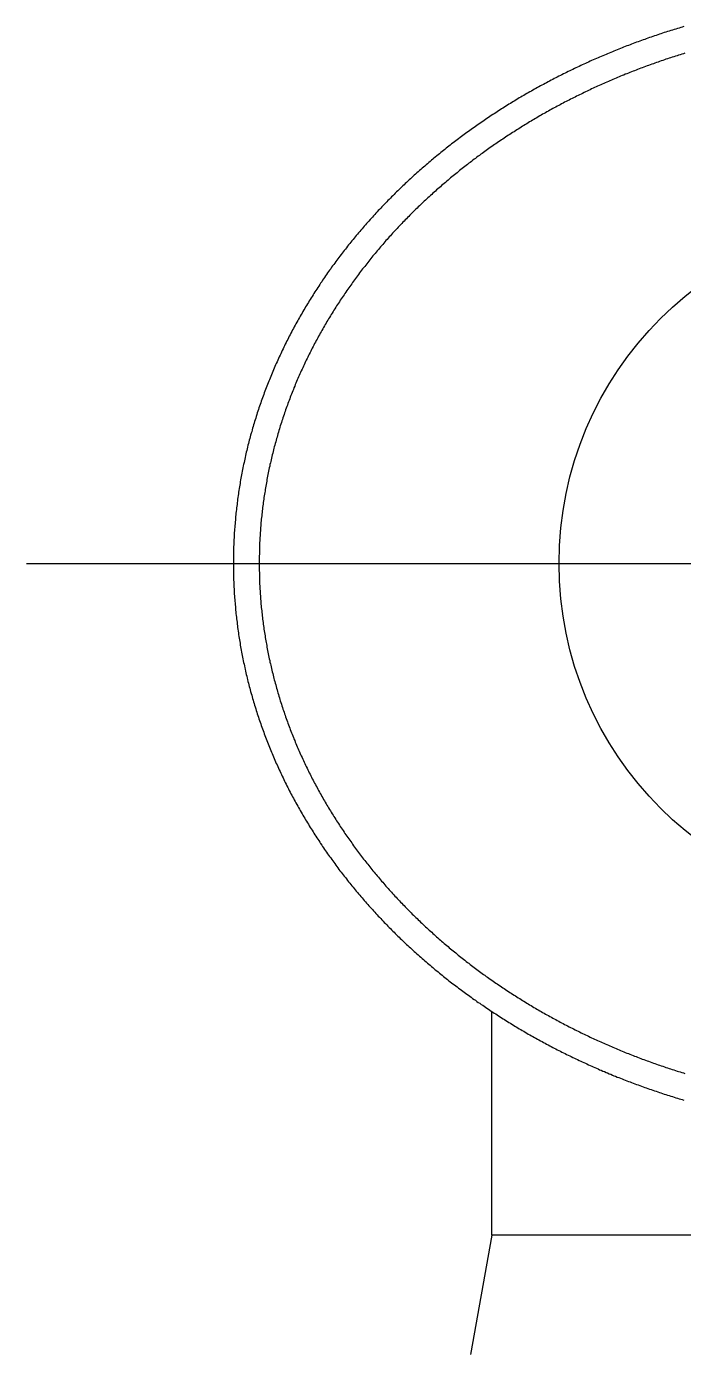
# Model space of a CAD drawing. Extents: x -31.1 to 47.7, y -41.1 to 7.6.
# Drawn here: x 30.67 to 37.02, y -7.65 to 5.19 of the extents above; entities that cross this region are included whole.
import ezdxf

# ---------------------------------------------------------------- set-up
doc = ezdxf.new("R2010")
doc.units = 0
doc.linetypes.add('CENTER', pattern=[50.8, 31.75, -6.35, 6.35, -6.35])
doc.layers.get('0').update_dxf_attribs({"linetype": 'CONTINUOUS'})
doc.layers.add('CENTER', color=1, linetype='CENTER')

msp = doc.modelspace()

# ---------------------------------------------------------------- linework, layer by layer
at = {"color": 7, "linetype": 'CONTINUOUS'}
for p, q in [((35.168, -6.5), (35.168, -4.335)), ((35.168, -6.5), (34.962, -7.653)), ((43.168, -6.5), (35.168, -6.5))]:
    msp.add_line(p, q, dxfattribs=at)
at = {"color": 7}
for points in [[(37.026, 5.193, 0), (37.01, 5.188, 0), (36.994, 5.184, 0), (36.978, 5.179, 0), (36.962, 5.174, 0), (36.947, 5.169, 0), (36.931, 5.164, 0), (36.915, 5.159, 0), (36.899, 5.154, 0), (36.883, 5.149, 0), (36.867, 5.144, 0), (36.851, 5.139, 0), (36.835, 5.134, 0), (36.819, 5.129, 0), (36.803, 5.123, 0), (36.788, 5.118, 0), (36.772, 5.113, 0), (36.756, 5.107, 0), (36.74, 5.102, 0), (36.724, 5.097, 0), (36.709, 5.091, 0), (36.693, 5.086, 0), (36.677, 5.08, 0), (36.661, 5.075, 0), (36.646, 5.069, 0), (36.63, 5.064, 0), (36.614, 5.058, 0), (36.599, 5.052, 0), (36.583, 5.046, 0), (36.567, 5.041, 0), (36.551, 5.035, 0), (36.536, 5.029, 0), (36.52, 5.023, 0), (36.505, 5.017, 0), (36.489, 5.011, 0), (36.473, 5.005, 0), (36.458, 4.999, 0), (36.442, 4.993, 0), (36.427, 4.987, 0), (36.411, 4.981, 0), (36.395, 4.975, 0), (36.38, 4.969, 0), (36.364, 4.962, 0), (36.349, 4.956, 0), (36.334, 4.95, 0), (36.318, 4.943, 0), (36.303, 4.937, 0), (36.287, 4.93, 0), (36.272, 4.924, 0), (36.256, 4.917, 0), (36.241, 4.911, 0), (36.225, 4.904, 0), (36.21, 4.898, 0), (36.195, 4.891, 0), (36.179, 4.884, 0), (36.164, 4.878, 0), (36.149, 4.871, 0), (36.133, 4.864, 0), (36.118, 4.857, 0), (36.103, 4.85, 0), (36.088, 4.843, 0), (36.072, 4.836, 0), (36.057, 4.829, 0), (36.042, 4.822, 0), (36.027, 4.815, 0), (36.012, 4.808, 0), (35.996, 4.801, 0), (35.981, 4.794, 0), (35.966, 4.787, 0), (35.951, 4.779, 0), (35.936, 4.772, 0), (35.921, 4.765, 0), (35.906, 4.757, 0), (35.891, 4.75, 0), (35.876, 4.742, 0), (35.861, 4.735, 0), (35.846, 4.727, 0), (35.831, 4.72, 0), (35.816, 4.712, 0), (35.801, 4.705, 0), (35.786, 4.697, 0), (35.771, 4.689, 0), (35.756, 4.682, 0), (35.741, 4.674, 0), (35.726, 4.666, 0), (35.712, 4.658, 0), (35.697, 4.65, 0), (35.682, 4.642, 0), (35.667, 4.634, 0), (35.652, 4.626, 0), (35.638, 4.618, 0), (35.623, 4.61, 0), (35.608, 4.602, 0), (35.593, 4.594, 0), (35.579, 4.586, 0), (35.564, 4.577, 0), (35.55, 4.569, 0), (35.535, 4.561, 0), (35.52, 4.552, 0), (35.506, 4.544, 0), (35.491, 4.536, 0), (35.477, 4.527, 0), (35.462, 4.519, 0), (35.448, 4.51, 0), (35.433, 4.502, 0), (35.419, 4.493, 0), (35.404, 4.484, 0), (35.39, 4.476, 0), (35.376, 4.467, 0), (35.361, 4.458, 0), (35.347, 4.449, 0), (35.333, 4.441, 0), (35.318, 4.432, 0), (35.304, 4.423, 0), (35.29, 4.414, 0), (35.275, 4.405, 0), (35.261, 4.396, 0), (35.247, 4.387, 0), (35.233, 4.378, 0), (35.219, 4.369, 0), (35.205, 4.359, 0), (35.191, 4.35, 0), (35.176, 4.341, 0), (35.162, 4.332, 0), (35.148, 4.322, 0), (35.134, 4.313, 0), (35.12, 4.304, 0), (35.106, 4.294, 0), (35.093, 4.285, 0), (35.079, 4.275, 0), (35.065, 4.266, 0), (35.051, 4.256, 0), (35.037, 4.247, 0), (35.023, 4.237, 0), (35.01, 4.227, 0), (34.996, 4.218, 0), (34.982, 4.208, 0), (34.968, 4.198, 0), (34.955, 4.188, 0), (34.941, 4.178, 0), (34.927, 4.169, 0), (34.914, 4.159, 0), (34.9, 4.149, 0), (34.887, 4.139, 0), (34.873, 4.129, 0), (34.86, 4.119, 0), (34.846, 4.108, 0), (34.833, 4.098, 0), (34.819, 4.088, 0), (34.806, 4.078, 0), (34.793, 4.068, 0), (34.779, 4.057, 0), (34.766, 4.047, 0), (34.753, 4.037, 0), (34.739, 4.026, 0), (34.726, 4.016, 0), (34.713, 4.005, 0), (34.7, 3.995, 0), (34.687, 3.984, 0), (34.674, 3.974, 0), (34.66, 3.963, 0), (34.648, 3.952, 0), (34.635, 3.942, 0), (34.621, 3.931, 0), (34.608, 3.92, 0), (34.596, 3.909, 0), (34.583, 3.899, 0), (34.57, 3.888, 0), (34.557, 3.877, 0), (34.544, 3.866, 0), (34.531, 3.855, 0), (34.519, 3.844, 0), (34.506, 3.833, 0), (34.493, 3.822, 0), (34.481, 3.811, 0), (34.468, 3.799, 0), (34.455, 3.788, 0), (34.443, 3.777, 0), (34.43, 3.766, 0), (34.418, 3.755, 0), (34.405, 3.743, 0), (34.393, 3.732, 0), (34.38, 3.72, 0), (34.368, 3.709, 0), (34.356, 3.698, 0), (34.343, 3.686, 0), (34.331, 3.675, 0), (34.319, 3.663, 0), (34.307, 3.651, 0), (34.294, 3.64, 0), (34.282, 3.628, 0), (34.27, 3.616, 0), (34.258, 3.605, 0), (34.246, 3.593, 0), (34.234, 3.581, 0), (34.222, 3.569, 0), (34.21, 3.557, 0), (34.198, 3.545, 0), (34.186, 3.533, 0), (34.175, 3.521, 0), (34.163, 3.509, 0), (34.151, 3.497, 0), (34.139, 3.485, 0), (34.127, 3.473, 0), (34.116, 3.461, 0), (34.104, 3.449, 0), (34.093, 3.436, 0), (34.081, 3.424, 0), (34.069, 3.412, 0), (34.058, 3.4, 0), (34.047, 3.387, 0), (34.035, 3.375, 0), (34.024, 3.362, 0), (34.012, 3.35, 0), (34.001, 3.337, 0), (33.99, 3.325, 0), (33.978, 3.312, 0), (33.967, 3.3, 0), (33.956, 3.287, 0), (33.945, 3.274, 0), (33.934, 3.262, 0), (33.923, 3.249, 0), (33.912, 3.236, 0), (33.901, 3.223, 0), (33.89, 3.21, 0), (33.879, 3.197, 0), (33.868, 3.184, 0), (33.857, 3.172, 0), (33.846, 3.159, 0), (33.836, 3.146, 0), (33.825, 3.132, 0), (33.814, 3.119, 0), (33.803, 3.106, 0), (33.793, 3.093, 0), (33.782, 3.08, 0), (33.772, 3.067, 0), (33.761, 3.053, 0), (33.751, 3.04, 0), (33.74, 3.027, 0), (33.73, 3.013, 0), (33.72, 3, 0), (33.709, 2.987, 0), (33.699, 2.973, 0), (33.689, 2.96, 0), (33.679, 2.946, 0), (33.669, 2.932, 0), (33.658, 2.919, 0), (33.648, 2.905, 0), (33.638, 2.892, 0), (33.628, 2.878, 0), (33.618, 2.864, 0), (33.609, 2.85, 0), (33.599, 2.837, 0), (33.589, 2.823, 0), (33.579, 2.809, 0), (33.569, 2.795, 0), (33.56, 2.781, 0), (33.55, 2.767, 0), (33.541, 2.753, 0), (33.531, 2.739, 0), (33.522, 2.725, 0), (33.512, 2.711, 0), (33.503, 2.697, 0), (33.493, 2.683, 0), (33.484, 2.668, 0), (33.475, 2.654, 0), (33.465, 2.64, 0), (33.456, 2.626, 0), (33.447, 2.611, 0), (33.438, 2.597, 0), (33.429, 2.582, 0), (33.42, 2.568, 0), (33.411, 2.554, 0), (33.402, 2.539, 0), (33.393, 2.525, 0), (33.384, 2.51, 0), (33.375, 2.495, 0), (33.366, 2.481, 0), (33.358, 2.466, 0), (33.349, 2.452, 0), (33.34, 2.437, 0), (33.332, 2.422, 0), (33.323, 2.407, 0), (33.315, 2.393, 0), (33.306, 2.378, 0), (33.298, 2.363, 0), (33.29, 2.348, 0), (33.281, 2.333, 0), (33.273, 2.318, 0), (33.265, 2.303, 0), (33.257, 2.288, 0), (33.249, 2.273, 0), (33.241, 2.258, 0), (33.233, 2.243, 0), (33.225, 2.228, 0), (33.217, 2.212, 0), (33.209, 2.197, 0), (33.201, 2.182, 0), (33.193, 2.167, 0), (33.186, 2.152, 0), (33.178, 2.136, 0), (33.17, 2.121, 0), (33.163, 2.106, 0), (33.155, 2.09, 0), (33.148, 2.075, 0), (33.141, 2.059, 0), (33.133, 2.044, 0), (33.126, 2.028, 0), (33.119, 2.013, 0), (33.111, 1.997, 0), (33.104, 1.982, 0), (33.097, 1.966, 0), (33.09, 1.95, 0), (33.083, 1.935, 0), (33.076, 1.919, 0), (33.069, 1.903, 0), (33.063, 1.888, 0), (33.056, 1.872, 0), (33.049, 1.856, 0), (33.042, 1.84, 0), (33.036, 1.825, 0), (33.029, 1.809, 0), (33.023, 1.793, 0), (33.016, 1.777, 0), (33.01, 1.761, 0), (33.004, 1.745, 0), (32.997, 1.729, 0), (32.991, 1.713, 0), (32.985, 1.697, 0), (32.979, 1.681, 0), (32.973, 1.665, 0), (32.967, 1.649, 0), (32.961, 1.633, 0), (32.955, 1.617, 0), (32.949, 1.601, 0), (32.943, 1.585, 0), (32.938, 1.569, 0), (32.932, 1.552, 0), (32.926, 1.536, 0), (32.921, 1.52, 0), (32.915, 1.504, 0), (32.91, 1.487, 0), (32.904, 1.471, 0), (32.899, 1.455, 0), (32.894, 1.439, 0), (32.889, 1.422, 0), (32.884, 1.406, 0), (32.879, 1.389, 0), (32.873, 1.373, 0), (32.868, 1.357, 0), (32.864, 1.34, 0), (32.859, 1.324, 0), (32.854, 1.307, 0), (32.849, 1.291, 0), (32.845, 1.274, 0), (32.84, 1.258, 0), (32.835, 1.241, 0), (32.831, 1.225, 0), (32.826, 1.208, 0), (32.822, 1.192, 0), (32.818, 1.175, 0), (32.813, 1.159, 0), (32.809, 1.142, 0), (32.805, 1.125, 0), (32.801, 1.109, 0), (32.797, 1.092, 0), (32.793, 1.075, 0), (32.789, 1.059, 0), (32.785, 1.042, 0), (32.782, 1.025, 0), (32.778, 1.009, 0), (32.774, 0.992, 0), (32.771, 0.975, 0), (32.767, 0.958, 0), (32.764, 0.942, 0), (32.76, 0.925, 0), (32.757, 0.908, 0), (32.754, 0.891, 0), (32.75, 0.874, 0), (32.747, 0.858, 0), (32.744, 0.841, 0), (32.741, 0.824, 0), (32.738, 0.807, 0), (32.735, 0.79, 0), (32.732, 0.773, 0), (32.73, 0.757, 0), (32.727, 0.74, 0), (32.724, 0.723, 0), (32.721, 0.706, 0), (32.719, 0.689, 0), (32.716, 0.672, 0), (32.714, 0.655, 0), (32.712, 0.638, 0), (32.709, 0.621, 0), (32.707, 0.604, 0), (32.705, 0.587, 0), (32.703, 0.57, 0), (32.701, 0.554, 0), (32.699, 0.537, 0), (32.697, 0.52, 0), (32.695, 0.503, 0), (32.693, 0.486, 0), (32.691, 0.469, 0), (32.69, 0.452, 0), (32.688, 0.435, 0), (32.687, 0.418, 0), (32.685, 0.401, 0), (32.684, 0.384, 0), (32.682, 0.367, 0), (32.681, 0.35, 0), (32.68, 0.332, 0), (32.678, 0.315, 0), (32.677, 0.298, 0), (32.676, 0.281, 0), (32.675, 0.264, 0), (32.674, 0.247, 0), (32.673, 0.23, 0), (32.672, 0.213, 0), (32.672, 0.196, 0), (32.671, 0.179, 0), (32.67, 0.162, 0), (32.67, 0.145, 0), (32.669, 0.128, 0), (32.669, 0.111, 0), (32.669, 0.094, 0), (32.668, 0.077, 0), (32.668, 0.06, 0), (32.668, 0.043, 0), (32.668, 0.026, 0), (32.668, 0.009, 0), (32.668, -0.009, 0), (32.668, -0.026, 0), (32.668, -0.043, 0), (32.668, -0.06, 0), (32.668, -0.077, 0), (32.669, -0.094, 0), (32.669, -0.111, 0), (32.669, -0.128, 0), (32.67, -0.145, 0), (32.67, -0.162, 0), (32.671, -0.179, 0), (32.672, -0.196, 0), (32.673, -0.213, 0), (32.673, -0.23, 0), (32.674, -0.247, 0), (32.675, -0.264, 0), (32.676, -0.281, 0), (32.677, -0.298, 0), (32.678, -0.315, 0), (32.68, -0.333, 0), (32.681, -0.35, 0), (32.682, -0.367, 0), (32.684, -0.384, 0), (32.685, -0.401, 0), (32.687, -0.418, 0), (32.688, -0.435, 0), (32.69, -0.452, 0), (32.691, -0.469, 0), (32.693, -0.486, 0), (32.695, -0.503, 0), (32.697, -0.52, 0), (32.699, -0.537, 0), (32.701, -0.554, 0), (32.703, -0.57, 0), (32.705, -0.587, 0), (32.707, -0.604, 0), (32.709, -0.621, 0), (32.712, -0.638, 0), (32.714, -0.655, 0), (32.716, -0.672, 0), (32.719, -0.689, 0), (32.721, -0.706, 0), (32.724, -0.723, 0), (32.727, -0.74, 0), (32.73, -0.757, 0), (32.732, -0.773, 0), (32.735, -0.79, 0), (32.738, -0.807, 0), (32.741, -0.824, 0), (32.744, -0.841, 0), (32.747, -0.858, 0), (32.75, -0.874, 0), (32.754, -0.891, 0), (32.757, -0.908, 0), (32.76, -0.925, 0), (32.764, -0.942, 0), (32.767, -0.958, 0), (32.771, -0.975, 0), (32.774, -0.992, 0), (32.778, -1.009, 0), (32.782, -1.025, 0), (32.785, -1.042, 0), (32.789, -1.059, 0), (32.793, -1.075, 0), (32.797, -1.092, 0), (32.801, -1.109, 0), (32.805, -1.125, 0), (32.809, -1.142, 0), (32.813, -1.159, 0), (32.818, -1.175, 0), (32.822, -1.192, 0), (32.827, -1.208, 0), (32.831, -1.225, 0), (32.835, -1.241, 0), (32.84, -1.258, 0), (32.845, -1.274, 0), (32.849, -1.291, 0), (32.854, -1.307, 0), (32.859, -1.324, 0), (32.864, -1.34, 0), (32.869, -1.357, 0), (32.873, -1.373, 0), (32.879, -1.389, 0), (32.884, -1.406, 0), (32.889, -1.422, 0), (32.894, -1.439, 0), (32.899, -1.455, 0), (32.905, -1.471, 0), (32.91, -1.487, 0), (32.915, -1.504, 0), (32.921, -1.52, 0), (32.926, -1.536, 0), (32.932, -1.552, 0), (32.938, -1.569, 0), (32.943, -1.585, 0), (32.949, -1.601, 0), (32.955, -1.617, 0), (32.961, -1.633, 0), (32.967, -1.649, 0), (32.973, -1.665, 0), (32.979, -1.681, 0), (32.985, -1.697, 0), (32.991, -1.713, 0), (32.997, -1.729, 0), (33.004, -1.745, 0), (33.01, -1.761, 0), (33.016, -1.777, 0), (33.023, -1.793, 0), (33.029, -1.809, 0), (33.036, -1.825, 0), (33.042, -1.84, 0), (33.049, -1.856, 0), (33.056, -1.872, 0), (33.063, -1.888, 0), (33.069, -1.903, 0), (33.076, -1.919, 0), (33.083, -1.935, 0), (33.09, -1.95, 0), (33.097, -1.966, 0), (33.104, -1.982, 0), (33.111, -1.997, 0), (33.119, -2.013, 0), (33.126, -2.028, 0), (33.133, -2.044, 0), (33.141, -2.059, 0), (33.148, -2.075, 0), (33.155, -2.09, 0), (33.163, -2.106, 0), (33.17, -2.121, 0), (33.178, -2.136, 0), (33.186, -2.152, 0), (33.193, -2.167, 0), (33.201, -2.182, 0), (33.209, -2.197, 0), (33.217, -2.212, 0), (33.225, -2.228, 0), (33.233, -2.243, 0), (33.241, -2.258, 0), (33.249, -2.273, 0), (33.257, -2.288, 0), (33.265, -2.303, 0), (33.273, -2.318, 0), (33.281, -2.333, 0), (33.29, -2.348, 0), (33.298, -2.363, 0), (33.306, -2.378, 0), (33.315, -2.392, 0), (33.323, -2.407, 0), (33.332, -2.422, 0), (33.34, -2.437, 0), (33.349, -2.451, 0), (33.358, -2.466, 0), (33.366, -2.481, 0), (33.375, -2.495, 0), (33.384, -2.51, 0), (33.393, -2.524, 0), (33.402, -2.539, 0), (33.411, -2.554, 0), (33.42, -2.568, 0), (33.429, -2.582, 0), (33.438, -2.597, 0), (33.447, -2.611, 0), (33.456, -2.625, 0), (33.465, -2.64, 0), (33.474, -2.654, 0), (33.484, -2.668, 0), (33.493, -2.682, 0), (33.503, -2.697, 0), (33.512, -2.711, 0), (33.522, -2.725, 0), (33.531, -2.739, 0), (33.541, -2.753, 0), (33.55, -2.767, 0), (33.56, -2.781, 0), (33.569, -2.795, 0), (33.579, -2.809, 0), (33.589, -2.823, 0), (33.599, -2.837, 0), (33.609, -2.85, 0), (33.619, -2.864, 0), (33.629, -2.878, 0), (33.639, -2.892, 0), (33.648, -2.905, 0), (33.659, -2.919, 0), (33.669, -2.933, 0), (33.679, -2.946, 0), (33.689, -2.96, 0), (33.699, -2.973, 0), (33.709, -2.987, 0), (33.72, -3, 0), (33.73, -3.013, 0), (33.74, -3.027, 0), (33.751, -3.04, 0), (33.761, -3.053, 0), (33.772, -3.067, 0), (33.782, -3.08, 0), (33.793, -3.093, 0), (33.804, -3.106, 0), (33.814, -3.119, 0), (33.825, -3.133, 0), (33.836, -3.146, 0), (33.846, -3.159, 0), (33.857, -3.172, 0), (33.868, -3.185, 0), (33.879, -3.197, 0), (33.89, -3.21, 0), (33.901, -3.223, 0), (33.912, -3.236, 0), (33.923, -3.249, 0), (33.934, -3.262, 0), (33.945, -3.274, 0), (33.956, -3.287, 0), (33.967, -3.3, 0), (33.978, -3.312, 0), (33.99, -3.325, 0), (34.001, -3.337, 0), (34.012, -3.35, 0), (34.024, -3.362, 0), (34.035, -3.375, 0), (34.047, -3.387, 0), (34.058, -3.4, 0), (34.069, -3.412, 0), (34.081, -3.424, 0), (34.093, -3.436, 0), (34.104, -3.449, 0), (34.116, -3.461, 0), (34.127, -3.473, 0), (34.139, -3.485, 0), (34.151, -3.497, 0), (34.163, -3.509, 0), (34.175, -3.521, 0), (34.186, -3.533, 0), (34.198, -3.545, 0), (34.21, -3.557, 0), (34.222, -3.569, 0), (34.234, -3.581, 0), (34.246, -3.593, 0), (34.258, -3.605, 0), (34.27, -3.616, 0), (34.282, -3.628, 0), (34.294, -3.64, 0), (34.307, -3.651, 0), (34.319, -3.663, 0), (34.331, -3.675, 0), (34.343, -3.686, 0), (34.356, -3.698, 0), (34.368, -3.709, 0), (34.38, -3.72, 0), (34.393, -3.732, 0), (34.405, -3.743, 0), (34.418, -3.755, 0), (34.43, -3.766, 0), (34.443, -3.777, 0), (34.455, -3.788, 0), (34.468, -3.799, 0), (34.481, -3.811, 0), (34.493, -3.822, 0), (34.506, -3.833, 0), (34.519, -3.844, 0), (34.531, -3.855, 0), (34.544, -3.866, 0), (34.557, -3.877, 0), (34.57, -3.888, 0), (34.583, -3.899, 0), (34.596, -3.909, 0), (34.608, -3.92, 0), (34.621, -3.931, 0), (34.635, -3.942, 0), (34.648, -3.952, 0), (34.66, -3.963, 0), (34.674, -3.974, 0), (34.687, -3.984, 0), (34.7, -3.995, 0), (34.713, -4.005, 0), (34.726, -4.016, 0), (34.739, -4.026, 0), (34.753, -4.037, 0), (34.766, -4.047, 0), (34.779, -4.057, 0), (34.792, -4.068, 0), (34.806, -4.078, 0), (34.819, -4.088, 0), (34.833, -4.098, 0), (34.846, -4.108, 0), (34.86, -4.119, 0), (34.873, -4.129, 0), (34.887, -4.139, 0), (34.9, -4.149, 0), (34.914, -4.159, 0), (34.927, -4.169, 0), (34.941, -4.178, 0), (34.955, -4.188, 0), (34.968, -4.198, 0), (34.982, -4.208, 0), (34.996, -4.218, 0), (35.01, -4.227, 0), (35.023, -4.237, 0), (35.037, -4.247, 0), (35.051, -4.256, 0), (35.065, -4.266, 0), (35.079, -4.275, 0), (35.093, -4.285, 0), (35.106, -4.294, 0), (35.12, -4.304, 0), (35.134, -4.313, 0), (35.148, -4.322, 0), (35.162, -4.332, 0), (35.176, -4.341, 0), (35.191, -4.35, 0), (35.205, -4.359, 0), (35.219, -4.369, 0), (35.233, -4.378, 0), (35.247, -4.387, 0), (35.261, -4.396, 0), (35.276, -4.405, 0), (35.29, -4.414, 0), (35.304, -4.423, 0), (35.318, -4.432, 0), (35.333, -4.441, 0), (35.347, -4.449, 0), (35.361, -4.458, 0), (35.376, -4.467, 0), (35.39, -4.476, 0), (35.404, -4.484, 0), (35.419, -4.493, 0), (35.433, -4.502, 0), (35.448, -4.51, 0), (35.462, -4.519, 0), (35.477, -4.527, 0), (35.491, -4.536, 0), (35.506, -4.544, 0), (35.52, -4.553, 0), (35.535, -4.561, 0), (35.55, -4.569, 0), (35.564, -4.577, 0), (35.579, -4.586, 0), (35.594, -4.594, 0), (35.608, -4.602, 0), (35.623, -4.61, 0), (35.638, -4.618, 0), (35.653, -4.626, 0), (35.667, -4.634, 0), (35.682, -4.642, 0), (35.697, -4.65, 0), (35.712, -4.658, 0), (35.727, -4.666, 0), (35.741, -4.674, 0), (35.756, -4.682, 0), (35.771, -4.689, 0), (35.786, -4.697, 0), (35.801, -4.705, 0), (35.816, -4.712, 0), (35.831, -4.72, 0), (35.846, -4.728, 0), (35.861, -4.735, 0), (35.876, -4.743, 0), (35.891, -4.75, 0), (35.906, -4.757, 0), (35.921, -4.765, 0), (35.936, -4.772, 0), (35.951, -4.779, 0), (35.966, -4.787, 0), (35.981, -4.794, 0), (35.997, -4.801, 0), (36.012, -4.808, 0), (36.027, -4.815, 0), (36.042, -4.822, 0), (36.057, -4.829, 0), (36.072, -4.836, 0), (36.088, -4.843, 0), (36.103, -4.85, 0), (36.118, -4.857, 0), (36.134, -4.864, 0), (36.149, -4.871, 0), (36.164, -4.878, 0), (36.179, -4.884, 0), (36.195, -4.891, 0), (36.21, -4.898, 0), (36.225, -4.904, 0), (36.241, -4.911, 0), (36.256, -4.917, 0), (36.272, -4.924, 0), (36.287, -4.93, 0), (36.303, -4.937, 0), (36.318, -4.943, 0), (36.334, -4.95, 0), (36.349, -4.956, 0), (36.364, -4.962, 0), (36.38, -4.969, 0), (36.395, -4.975, 0), (36.411, -4.981, 0), (36.427, -4.987, 0), (36.442, -4.993, 0), (36.458, -4.999, 0), (36.473, -5.005, 0), (36.489, -5.011, 0), (36.505, -5.017, 0), (36.52, -5.023, 0), (36.536, -5.029, 0), (36.551, -5.035, 0), (36.567, -5.041, 0), (36.583, -5.046, 0), (36.598, -5.052, 0), (36.614, -5.058, 0), (36.63, -5.064, 0), (36.646, -5.069, 0), (36.661, -5.075, 0), (36.677, -5.08, 0), (36.693, -5.086, 0), (36.709, -5.091, 0), (36.724, -5.097, 0), (36.74, -5.102, 0), (36.756, -5.107, 0), (36.772, -5.113, 0), (36.788, -5.118, 0), (36.803, -5.123, 0), (36.819, -5.129, 0), (36.835, -5.134, 0), (36.851, -5.139, 0), (36.867, -5.144, 0), (36.883, -5.149, 0), (36.899, -5.154, 0), (36.915, -5.159, 0), (36.931, -5.164, 0), (36.947, -5.169, 0), (36.962, -5.174, 0), (36.978, -5.179, 0), (36.994, -5.184, 0), (37.01, -5.188, 0), (37.026, -5.193, 0)], [(37.035, 4.935, 0), (37.02, 4.93, 0), (37.005, 4.925, 0), (36.989, 4.92, 0), (36.974, 4.916, 0), (36.959, 4.911, 0), (36.943, 4.906, 0), (36.928, 4.901, 0), (36.913, 4.896, 0), (36.897, 4.891, 0), (36.882, 4.886, 0), (36.867, 4.881, 0), (36.851, 4.876, 0), (36.836, 4.871, 0), (36.821, 4.865, 0), (36.806, 4.86, 0), (36.79, 4.855, 0), (36.775, 4.85, 0), (36.76, 4.844, 0), (36.745, 4.839, 0), (36.73, 4.834, 0), (36.714, 4.828, 0), (36.699, 4.823, 0), (36.684, 4.817, 0), (36.669, 4.812, 0), (36.654, 4.806, 0), (36.639, 4.801, 0), (36.623, 4.795, 0), (36.608, 4.789, 0), (36.593, 4.784, 0), (36.578, 4.778, 0), (36.563, 4.772, 0), (36.548, 4.766, 0), (36.533, 4.76, 0), (36.518, 4.754, 0), (36.503, 4.748, 0), (36.488, 4.743, 0), (36.473, 4.737, 0), (36.458, 4.731, 0), (36.443, 4.724, 0), (36.428, 4.718, 0), (36.413, 4.712, 0), (36.398, 4.706, 0), (36.384, 4.7, 0), (36.369, 4.694, 0), (36.354, 4.687, 0), (36.339, 4.681, 0), (36.324, 4.675, 0), (36.309, 4.668, 0), (36.295, 4.662, 0), (36.28, 4.655, 0), (36.265, 4.649, 0), (36.25, 4.642, 0), (36.236, 4.636, 0), (36.221, 4.629, 0), (36.206, 4.622, 0), (36.191, 4.616, 0), (36.177, 4.609, 0), (36.162, 4.602, 0), (36.147, 4.596, 0), (36.133, 4.589, 0), (36.118, 4.582, 0), (36.103, 4.575, 0), (36.089, 4.568, 0), (36.074, 4.561, 0), (36.06, 4.554, 0), (36.045, 4.547, 0), (36.031, 4.54, 0), (36.016, 4.533, 0), (36.002, 4.526, 0), (35.987, 4.519, 0), (35.972, 4.511, 0), (35.958, 4.504, 0), (35.944, 4.497, 0), (35.929, 4.49, 0), (35.915, 4.482, 0), (35.9, 4.475, 0), (35.886, 4.467, 0), (35.872, 4.46, 0), (35.857, 4.452, 0), (35.843, 4.445, 0), (35.829, 4.437, 0), (35.815, 4.43, 0), (35.8, 4.422, 0), (35.786, 4.414, 0), (35.772, 4.407, 0), (35.758, 4.399, 0), (35.743, 4.391, 0), (35.729, 4.383, 0), (35.715, 4.375, 0), (35.701, 4.368, 0), (35.687, 4.36, 0), (35.673, 4.352, 0), (35.659, 4.344, 0), (35.645, 4.336, 0), (35.631, 4.328, 0), (35.617, 4.319, 0), (35.603, 4.311, 0), (35.589, 4.303, 0), (35.575, 4.295, 0), (35.561, 4.287, 0), (35.547, 4.278, 0), (35.533, 4.27, 0), (35.519, 4.262, 0), (35.505, 4.253, 0), (35.492, 4.245, 0), (35.478, 4.236, 0), (35.464, 4.228, 0), (35.45, 4.219, 0), (35.437, 4.211, 0), (35.423, 4.202, 0), (35.409, 4.194, 0), (35.395, 4.185, 0), (35.382, 4.176, 0), (35.368, 4.168, 0), (35.355, 4.159, 0), (35.341, 4.15, 0), (35.328, 4.141, 0), (35.314, 4.132, 0), (35.3, 4.123, 0), (35.287, 4.114, 0), (35.273, 4.105, 0), (35.26, 4.096, 0), (35.247, 4.087, 0), (35.233, 4.078, 0), (35.22, 4.069, 0), (35.206, 4.06, 0), (35.193, 4.051, 0), (35.18, 4.042, 0), (35.167, 4.032, 0), (35.153, 4.023, 0), (35.14, 4.014, 0), (35.127, 4.004, 0), (35.114, 3.995, 0), (35.101, 3.985, 0), (35.088, 3.976, 0), (35.075, 3.966, 0), (35.062, 3.957, 0), (35.048, 3.947, 0), (35.035, 3.938, 0), (35.022, 3.928, 0), (35.01, 3.918, 0), (34.997, 3.909, 0), (34.984, 3.899, 0), (34.971, 3.889, 0), (34.958, 3.879, 0), (34.945, 3.87, 0), (34.932, 3.86, 0), (34.919, 3.85, 0), (34.907, 3.84, 0), (34.894, 3.83, 0), (34.881, 3.82, 0), (34.869, 3.81, 0), (34.856, 3.8, 0), (34.843, 3.789, 0), (34.831, 3.779, 0), (34.818, 3.769, 0), (34.806, 3.759, 0), (34.793, 3.749, 0), (34.781, 3.738, 0), (34.769, 3.728, 0), (34.756, 3.718, 0), (34.744, 3.707, 0), (34.731, 3.697, 0), (34.719, 3.686, 0), (34.707, 3.676, 0), (34.694, 3.665, 0), (34.682, 3.655, 0), (34.67, 3.644, 0), (34.658, 3.634, 0), (34.646, 3.623, 0), (34.634, 3.612, 0), (34.622, 3.602, 0), (34.61, 3.591, 0), (34.598, 3.58, 0), (34.586, 3.569, 0), (34.574, 3.558, 0), (34.562, 3.547, 0), (34.55, 3.537, 0), (34.538, 3.526, 0), (34.526, 3.515, 0), (34.514, 3.504, 0), (34.503, 3.493, 0), (34.491, 3.481, 0), (34.479, 3.47, 0), (34.468, 3.459, 0), (34.456, 3.448, 0), (34.444, 3.437, 0), (34.433, 3.426, 0), (34.421, 3.414, 0), (34.41, 3.403, 0), (34.398, 3.392, 0), (34.387, 3.38, 0), (34.375, 3.369, 0), (34.364, 3.357, 0), (34.353, 3.346, 0), (34.341, 3.334, 0), (34.33, 3.323, 0), (34.319, 3.311, 0), (34.308, 3.3, 0), (34.296, 3.288, 0), (34.285, 3.276, 0), (34.274, 3.265, 0), (34.263, 3.253, 0), (34.252, 3.241, 0), (34.241, 3.229, 0), (34.23, 3.218, 0), (34.219, 3.206, 0), (34.208, 3.194, 0), (34.197, 3.182, 0), (34.187, 3.17, 0), (34.176, 3.158, 0), (34.165, 3.146, 0), (34.154, 3.134, 0), (34.144, 3.122, 0), (34.133, 3.11, 0), (34.122, 3.097, 0), (34.112, 3.085, 0), (34.101, 3.073, 0), (34.091, 3.061, 0), (34.08, 3.048, 0), (34.07, 3.036, 0), (34.059, 3.024, 0), (34.049, 3.011, 0), (34.039, 2.999, 0), (34.029, 2.987, 0), (34.018, 2.974, 0), (34.008, 2.962, 0), (33.998, 2.949, 0), (33.988, 2.936, 0), (33.978, 2.924, 0), (33.968, 2.911, 0), (33.958, 2.899, 0), (33.948, 2.886, 0), (33.938, 2.873, 0), (33.928, 2.86, 0), (33.918, 2.848, 0), (33.908, 2.835, 0), (33.898, 2.822, 0), (33.889, 2.809, 0), (33.879, 2.796, 0), (33.869, 2.783, 0), (33.859, 2.77, 0), (33.85, 2.757, 0), (33.84, 2.744, 0), (33.831, 2.731, 0), (33.821, 2.718, 0), (33.812, 2.705, 0), (33.803, 2.692, 0), (33.793, 2.678, 0), (33.784, 2.665, 0), (33.775, 2.652, 0), (33.765, 2.639, 0), (33.756, 2.625, 0), (33.747, 2.612, 0), (33.738, 2.599, 0), (33.729, 2.585, 0), (33.72, 2.572, 0), (33.711, 2.558, 0), (33.702, 2.545, 0), (33.693, 2.531, 0), (33.684, 2.518, 0), (33.675, 2.504, 0), (33.666, 2.49, 0), (33.658, 2.477, 0), (33.649, 2.463, 0), (33.64, 2.449, 0), (33.632, 2.436, 0), (33.623, 2.422, 0), (33.615, 2.408, 0), (33.606, 2.394, 0), (33.598, 2.38, 0), (33.589, 2.367, 0), (33.581, 2.353, 0), (33.573, 2.339, 0), (33.565, 2.325, 0), (33.556, 2.311, 0), (33.548, 2.297, 0), (33.54, 2.283, 0), (33.532, 2.269, 0), (33.524, 2.254, 0), (33.516, 2.24, 0), (33.508, 2.226, 0), (33.5, 2.212, 0), (33.492, 2.198, 0), (33.484, 2.183, 0), (33.477, 2.169, 0), (33.469, 2.155, 0), (33.461, 2.14, 0), (33.454, 2.126, 0), (33.446, 2.112, 0), (33.439, 2.097, 0), (33.431, 2.083, 0), (33.424, 2.068, 0), (33.416, 2.054, 0), (33.409, 2.039, 0), (33.402, 2.025, 0), (33.395, 2.01, 0), (33.387, 1.996, 0), (33.38, 1.981, 0), (33.373, 1.966, 0), (33.366, 1.952, 0), (33.359, 1.937, 0), (33.352, 1.922, 0), (33.345, 1.907, 0), (33.339, 1.893, 0), (33.332, 1.878, 0), (33.325, 1.863, 0), (33.318, 1.848, 0), (33.312, 1.833, 0), (33.305, 1.818, 0), (33.299, 1.804, 0), (33.292, 1.789, 0), (33.286, 1.774, 0), (33.279, 1.759, 0), (33.273, 1.744, 0), (33.267, 1.729, 0), (33.261, 1.714, 0), (33.254, 1.699, 0), (33.248, 1.683, 0), (33.242, 1.668, 0), (33.236, 1.653, 0), (33.23, 1.638, 0), (33.224, 1.623, 0), (33.218, 1.608, 0), (33.213, 1.593, 0), (33.207, 1.577, 0), (33.201, 1.562, 0), (33.196, 1.547, 0), (33.19, 1.532, 0), (33.184, 1.516, 0), (33.179, 1.501, 0), (33.173, 1.486, 0), (33.168, 1.47, 0), (33.163, 1.455, 0), (33.158, 1.44, 0), (33.152, 1.424, 0), (33.147, 1.409, 0), (33.142, 1.393, 0), (33.137, 1.378, 0), (33.132, 1.362, 0), (33.127, 1.347, 0), (33.122, 1.331, 0), (33.117, 1.316, 0), (33.113, 1.3, 0), (33.108, 1.285, 0), (33.103, 1.269, 0), (33.099, 1.254, 0), (33.094, 1.238, 0), (33.09, 1.222, 0), (33.085, 1.207, 0), (33.081, 1.191, 0), (33.077, 1.175, 0), (33.072, 1.16, 0), (33.068, 1.144, 0), (33.064, 1.128, 0), (33.06, 1.113, 0), (33.056, 1.097, 0), (33.052, 1.081, 0), (33.048, 1.065, 0), (33.044, 1.05, 0), (33.04, 1.034, 0), (33.036, 1.018, 0), (33.033, 1.002, 0), (33.029, 0.986, 0), (33.026, 0.971, 0), (33.022, 0.955, 0), (33.019, 0.939, 0), (33.015, 0.923, 0), (33.012, 0.907, 0), (33.008, 0.891, 0), (33.005, 0.875, 0), (33.002, 0.86, 0), (32.999, 0.844, 0), (32.996, 0.828, 0), (32.993, 0.812, 0), (32.99, 0.796, 0), (32.987, 0.78, 0), (32.984, 0.764, 0), (32.982, 0.748, 0), (32.979, 0.732, 0), (32.976, 0.716, 0), (32.974, 0.7, 0), (32.971, 0.684, 0), (32.969, 0.668, 0), (32.966, 0.652, 0), (32.964, 0.636, 0), (32.962, 0.62, 0), (32.959, 0.604, 0), (32.957, 0.588, 0), (32.955, 0.572, 0), (32.953, 0.556, 0), (32.951, 0.54, 0), (32.949, 0.524, 0), (32.947, 0.508, 0), (32.945, 0.492, 0), (32.943, 0.476, 0), (32.942, 0.46, 0), (32.94, 0.443, 0), (32.938, 0.427, 0), (32.937, 0.411, 0), (32.935, 0.395, 0), (32.934, 0.379, 0), (32.933, 0.363, 0), (32.931, 0.347, 0), (32.93, 0.331, 0), (32.929, 0.315, 0), (32.928, 0.299, 0), (32.927, 0.282, 0), (32.926, 0.266, 0), (32.925, 0.25, 0), (32.924, 0.234, 0), (32.923, 0.218, 0), (32.922, 0.202, 0), (32.922, 0.186, 0), (32.921, 0.169, 0), (32.92, 0.153, 0), (32.92, 0.137, 0), (32.919, 0.121, 0), (32.919, 0.105, 0), (32.919, 0.089, 0), (32.918, 0.073, 0), (32.918, 0.056, 0), (32.918, 0.04, 0), (32.918, 0.024, 0), (32.918, 0.008, 0), (32.918, -0.008, 0), (32.918, -0.024, 0), (32.918, -0.04, 0), (32.918, -0.057, 0), (32.918, -0.073, 0), (32.919, -0.089, 0), (32.919, -0.105, 0), (32.919, -0.121, 0), (32.92, -0.137, 0), (32.92, -0.153, 0), (32.921, -0.17, 0), (32.922, -0.186, 0), (32.922, -0.202, 0), (32.923, -0.218, 0), (32.924, -0.234, 0), (32.925, -0.25, 0), (32.926, -0.266, 0), (32.927, -0.282, 0), (32.928, -0.299, 0), (32.929, -0.315, 0), (32.93, -0.331, 0), (32.931, -0.347, 0), (32.933, -0.363, 0), (32.934, -0.379, 0), (32.935, -0.395, 0), (32.937, -0.411, 0), (32.938, -0.427, 0), (32.94, -0.443, 0), (32.942, -0.46, 0), (32.943, -0.476, 0), (32.945, -0.492, 0), (32.947, -0.508, 0), (32.949, -0.524, 0), (32.951, -0.54, 0), (32.953, -0.556, 0), (32.955, -0.572, 0), (32.957, -0.588, 0), (32.959, -0.604, 0), (32.962, -0.62, 0), (32.964, -0.636, 0), (32.966, -0.652, 0), (32.969, -0.668, 0), (32.971, -0.684, 0), (32.974, -0.7, 0), (32.976, -0.716, 0), (32.979, -0.732, 0), (32.981, -0.748, 0), (32.984, -0.764, 0), (32.987, -0.78, 0), (32.99, -0.796, 0), (32.993, -0.812, 0), (32.996, -0.828, 0), (32.999, -0.844, 0), (33.002, -0.86, 0), (33.005, -0.875, 0), (33.008, -0.891, 0), (33.012, -0.907, 0), (33.015, -0.923, 0), (33.019, -0.939, 0), (33.022, -0.955, 0), (33.026, -0.971, 0), (33.029, -0.986, 0), (33.033, -1.002, 0), (33.036, -1.018, 0), (33.04, -1.034, 0), (33.044, -1.05, 0), (33.048, -1.065, 0), (33.052, -1.081, 0), (33.056, -1.097, 0), (33.06, -1.113, 0), (33.064, -1.128, 0), (33.068, -1.144, 0), (33.072, -1.16, 0), (33.077, -1.175, 0), (33.081, -1.191, 0), (33.085, -1.207, 0), (33.09, -1.222, 0), (33.094, -1.238, 0), (33.099, -1.254, 0), (33.103, -1.269, 0), (33.108, -1.285, 0), (33.113, -1.3, 0), (33.117, -1.316, 0), (33.122, -1.331, 0), (33.127, -1.347, 0), (33.132, -1.362, 0), (33.137, -1.378, 0), (33.142, -1.393, 0), (33.147, -1.409, 0), (33.152, -1.424, 0), (33.158, -1.44, 0), (33.163, -1.455, 0), (33.168, -1.47, 0), (33.173, -1.486, 0), (33.179, -1.501, 0), (33.184, -1.516, 0), (33.19, -1.532, 0), (33.196, -1.547, 0), (33.201, -1.562, 0), (33.207, -1.577, 0), (33.213, -1.593, 0), (33.218, -1.608, 0), (33.224, -1.623, 0), (33.23, -1.638, 0), (33.236, -1.653, 0), (33.242, -1.668, 0), (33.248, -1.684, 0), (33.254, -1.699, 0), (33.261, -1.714, 0), (33.267, -1.729, 0), (33.273, -1.744, 0), (33.279, -1.759, 0), (33.286, -1.774, 0), (33.292, -1.789, 0), (33.299, -1.804, 0), (33.305, -1.818, 0), (33.312, -1.833, 0), (33.318, -1.848, 0), (33.325, -1.863, 0), (33.332, -1.878, 0), (33.339, -1.893, 0), (33.345, -1.907, 0), (33.352, -1.922, 0), (33.359, -1.937, 0), (33.366, -1.952, 0), (33.373, -1.966, 0), (33.38, -1.981, 0), (33.387, -1.996, 0), (33.395, -2.01, 0), (33.402, -2.025, 0), (33.409, -2.039, 0), (33.416, -2.054, 0), (33.424, -2.068, 0), (33.431, -2.083, 0), (33.439, -2.097, 0), (33.446, -2.112, 0), (33.454, -2.126, 0), (33.461, -2.14, 0), (33.469, -2.155, 0), (33.477, -2.169, 0), (33.484, -2.183, 0), (33.492, -2.198, 0), (33.5, -2.212, 0), (33.508, -2.226, 0), (33.516, -2.24, 0), (33.524, -2.254, 0), (33.532, -2.268, 0), (33.54, -2.283, 0), (33.548, -2.297, 0), (33.556, -2.311, 0), (33.565, -2.325, 0), (33.573, -2.339, 0), (33.581, -2.353, 0), (33.589, -2.366, 0), (33.598, -2.38, 0), (33.606, -2.394, 0), (33.615, -2.408, 0), (33.623, -2.422, 0), (33.632, -2.436, 0), (33.64, -2.449, 0), (33.649, -2.463, 0), (33.658, -2.477, 0), (33.666, -2.49, 0), (33.675, -2.504, 0), (33.684, -2.518, 0), (33.693, -2.531, 0), (33.702, -2.545, 0), (33.711, -2.558, 0), (33.72, -2.572, 0), (33.729, -2.585, 0), (33.738, -2.599, 0), (33.747, -2.612, 0), (33.756, -2.625, 0), (33.765, -2.639, 0), (33.775, -2.652, 0), (33.784, -2.665, 0), (33.793, -2.678, 0), (33.803, -2.692, 0), (33.812, -2.705, 0), (33.821, -2.718, 0), (33.831, -2.731, 0), (33.84, -2.744, 0), (33.85, -2.757, 0), (33.859, -2.77, 0), (33.869, -2.783, 0), (33.879, -2.796, 0), (33.889, -2.809, 0), (33.898, -2.822, 0), (33.908, -2.835, 0), (33.918, -2.848, 0), (33.928, -2.86, 0), (33.938, -2.873, 0), (33.948, -2.886, 0), (33.958, -2.899, 0), (33.968, -2.911, 0), (33.978, -2.924, 0), (33.988, -2.937, 0), (33.998, -2.949, 0), (34.008, -2.962, 0), (34.018, -2.974, 0), (34.029, -2.987, 0), (34.039, -2.999, 0), (34.049, -3.011, 0), (34.06, -3.024, 0), (34.07, -3.036, 0), (34.08, -3.049, 0), (34.091, -3.061, 0), (34.101, -3.073, 0), (34.112, -3.085, 0), (34.123, -3.097, 0), (34.133, -3.11, 0), (34.144, -3.122, 0), (34.154, -3.134, 0), (34.165, -3.146, 0), (34.176, -3.158, 0), (34.187, -3.17, 0), (34.197, -3.182, 0), (34.208, -3.194, 0), (34.219, -3.206, 0), (34.23, -3.218, 0), (34.241, -3.229, 0), (34.252, -3.241, 0), (34.263, -3.253, 0), (34.274, -3.265, 0), (34.285, -3.276, 0), (34.297, -3.288, 0), (34.308, -3.3, 0), (34.319, -3.311, 0), (34.33, -3.323, 0), (34.341, -3.334, 0), (34.353, -3.346, 0), (34.364, -3.357, 0), (34.375, -3.369, 0), (34.387, -3.38, 0), (34.398, -3.392, 0), (34.41, -3.403, 0), (34.421, -3.414, 0), (34.433, -3.426, 0), (34.444, -3.437, 0), (34.456, -3.448, 0), (34.468, -3.459, 0), (34.479, -3.47, 0), (34.491, -3.481, 0), (34.503, -3.493, 0), (34.514, -3.504, 0), (34.526, -3.515, 0), (34.538, -3.526, 0), (34.55, -3.537, 0), (34.562, -3.548, 0), (34.574, -3.558, 0), (34.586, -3.569, 0), (34.598, -3.58, 0), (34.61, -3.591, 0), (34.622, -3.602, 0), (34.634, -3.612, 0), (34.646, -3.623, 0), (34.658, -3.634, 0), (34.67, -3.644, 0), (34.682, -3.655, 0), (34.694, -3.665, 0), (34.707, -3.676, 0), (34.719, -3.686, 0), (34.731, -3.697, 0), (34.744, -3.707, 0), (34.756, -3.718, 0), (34.769, -3.728, 0), (34.781, -3.738, 0), (34.793, -3.749, 0), (34.806, -3.759, 0), (34.818, -3.769, 0), (34.831, -3.779, 0), (34.843, -3.789, 0), (34.856, -3.8, 0), (34.869, -3.81, 0), (34.881, -3.82, 0), (34.894, -3.83, 0), (34.907, -3.84, 0), (34.919, -3.85, 0), (34.932, -3.86, 0), (34.945, -3.869, 0), (34.958, -3.879, 0), (34.971, -3.889, 0), (34.984, -3.899, 0), (34.996, -3.909, 0), (35.01, -3.918, 0), (35.022, -3.928, 0), (35.035, -3.938, 0), (35.048, -3.947, 0), (35.062, -3.957, 0), (35.075, -3.966, 0), (35.088, -3.976, 0), (35.101, -3.985, 0), (35.114, -3.995, 0), (35.127, -4.004, 0), (35.14, -4.014, 0), (35.153, -4.023, 0), (35.167, -4.032, 0), (35.18, -4.042, 0), (35.193, -4.051, 0), (35.207, -4.06, 0), (35.22, -4.069, 0), (35.233, -4.078, 0), (35.247, -4.087, 0), (35.26, -4.096, 0), (35.273, -4.105, 0), (35.287, -4.114, 0), (35.3, -4.123, 0), (35.314, -4.132, 0), (35.328, -4.141, 0), (35.341, -4.15, 0), (35.355, -4.159, 0), (35.368, -4.168, 0), (35.382, -4.176, 0), (35.395, -4.185, 0), (35.409, -4.194, 0), (35.423, -4.202, 0), (35.437, -4.211, 0), (35.45, -4.219, 0), (35.464, -4.228, 0), (35.478, -4.236, 0), (35.492, -4.245, 0), (35.505, -4.253, 0), (35.519, -4.262, 0), (35.533, -4.27, 0), (35.547, -4.278, 0), (35.561, -4.287, 0), (35.575, -4.295, 0), (35.589, -4.303, 0), (35.603, -4.311, 0), (35.617, -4.319, 0), (35.631, -4.328, 0), (35.645, -4.336, 0), (35.659, -4.344, 0), (35.673, -4.352, 0), (35.687, -4.36, 0), (35.701, -4.368, 0), (35.715, -4.375, 0), (35.729, -4.383, 0), (35.744, -4.391, 0), (35.758, -4.399, 0), (35.772, -4.407, 0), (35.786, -4.414, 0), (35.8, -4.422, 0), (35.815, -4.43, 0), (35.829, -4.437, 0), (35.843, -4.445, 0), (35.858, -4.452, 0), (35.872, -4.46, 0), (35.886, -4.467, 0), (35.901, -4.475, 0), (35.915, -4.482, 0), (35.929, -4.49, 0), (35.944, -4.497, 0), (35.958, -4.504, 0), (35.973, -4.511, 0), (35.987, -4.519, 0), (36.002, -4.526, 0), (36.016, -4.533, 0), (36.031, -4.54, 0), (36.045, -4.547, 0), (36.06, -4.554, 0), (36.074, -4.561, 0), (36.089, -4.568, 0), (36.103, -4.575, 0), (36.118, -4.582, 0), (36.133, -4.589, 0), (36.147, -4.596, 0), (36.162, -4.602, 0), (36.177, -4.609, 0), (36.191, -4.616, 0), (36.206, -4.623, 0), (36.221, -4.629, 0), (36.236, -4.636, 0), (36.25, -4.642, 0), (36.265, -4.649, 0), (36.28, -4.655, 0), (36.295, -4.662, 0), (36.309, -4.668, 0), (36.324, -4.675, 0), (36.339, -4.681, 0), (36.354, -4.687, 0), (36.369, -4.694, 0), (36.384, -4.7, 0), (36.398, -4.706, 0), (36.413, -4.712, 0), (36.428, -4.718, 0), (36.443, -4.724, 0), (36.458, -4.731, 0), (36.473, -4.737, 0), (36.488, -4.743, 0), (36.503, -4.749, 0), (36.518, -4.754, 0), (36.533, -4.76, 0), (36.548, -4.766, 0), (36.563, -4.772, 0), (36.578, -4.778, 0), (36.593, -4.784, 0), (36.608, -4.789, 0), (36.623, -4.795, 0), (36.639, -4.801, 0), (36.654, -4.806, 0), (36.669, -4.812, 0), (36.684, -4.817, 0), (36.699, -4.823, 0), (36.714, -4.828, 0), (36.73, -4.834, 0), (36.745, -4.839, 0), (36.76, -4.844, 0), (36.775, -4.85, 0), (36.79, -4.855, 0), (36.806, -4.86, 0), (36.821, -4.865, 0), (36.836, -4.871, 0), (36.851, -4.876, 0), (36.867, -4.881, 0), (36.882, -4.886, 0), (36.897, -4.891, 0), (36.913, -4.896, 0), (36.928, -4.901, 0), (36.943, -4.906, 0), (36.959, -4.911, 0), (36.974, -4.916, 0), (36.989, -4.92, 0), (37.005, -4.925, 0), (37.02, -4.93, 0), (37.035, -4.935, 0)]]:
    msp.add_polyline3d(points, dxfattribs=at)
at = {"color": 7, "linetype": 'CONTINUOUS'}
msp.add_circle((39.168, 0), 3.35, dxfattribs=at)
at = {"layer": 'CENTER', "color": 1, "linetype": 'CENTER'}
msp.add_line((30.668, 0), (47.668, 0), dxfattribs=at)

doc.saveas('drawing.dxf')
